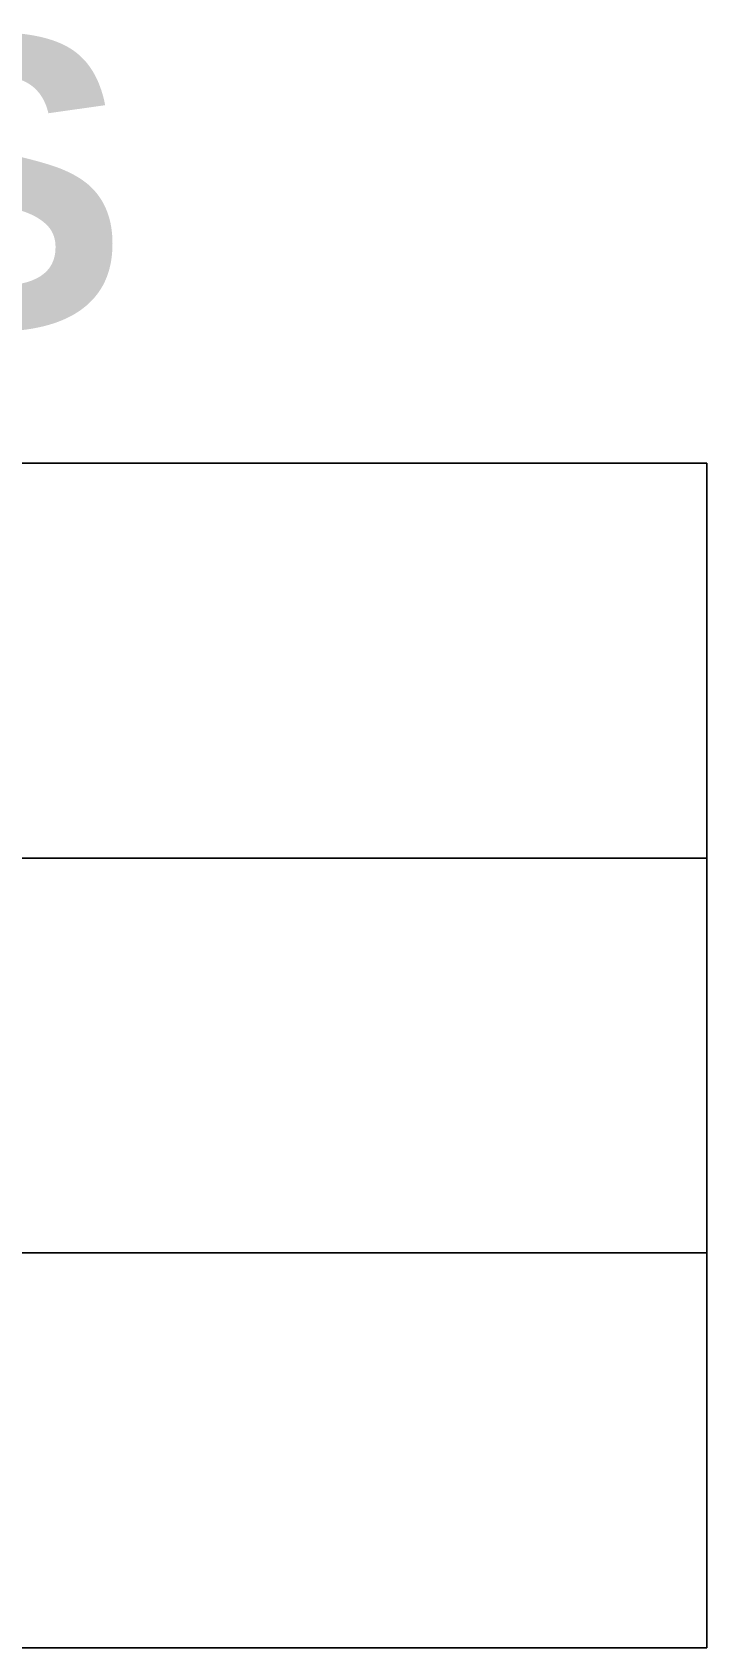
# Model space of a CAD drawing. Header units: inches. Extents: x -19 to 5698, y -728 to 92.
# Drawn here: x 222.684 to 223.032, y 32.468 to 33.301 of the extents above; entities that cross this region are included whole.
import ezdxf

# ---------------------------------------------------------------- set-up
doc = ezdxf.new("R2010")
doc.units = ezdxf.units.IN
doc.header["$MEASUREMENT"] = 0
doc.layers.add('02 _ ARQ _ ZON _ Espacio.3D', color=7, linetype='Continuous')
doc.styles.add('Estilo_Generado_1', font='swisseb.ttf')

msp = doc.modelspace()

# ---------------------------------------------------------------- linework, layer by layer
at = {"layer": '02 _ ARQ _ ZON _ Espacio.3D', "color": 251, "linetype": 'Continuous', "lineweight": 13}
for p, q in [((223.03173, 33.07883), (219.18761, 33.07883)), ((219.18761, 33.07883), (223.03173, 33.07883)), ((223.03173, 32.46812), (223.03173, 33.07883)), ((223.03173, 33.07883), (223.03173, 32.87526)), ((223.03173, 32.87526), (219.18761, 32.87526)), ((219.18761, 32.87526), (223.03173, 32.87526)), ((223.03173, 32.87526), (223.03173, 32.67169)), ((223.03173, 32.67169), (219.18761, 32.67169)), ((219.18761, 32.67169), (223.03173, 32.67169)), ((223.03173, 32.67169), (223.03173, 32.46812)), ((219.18761, 32.46812), (223.03173, 32.46812)), ((223.03173, 32.46812), (219.18761, 32.46812))]:
    msp.add_line(p, q, dxfattribs=at)

# ---------------------------------------------------------------- texts
at = {"layer": '02 _ ARQ _ ZON _ Espacio.3D', "color": 251, "lineweight": 25, "insert": (221.10967, 33.29877), "char_height": 0.15, "attachment_point": 2, "style": 'Estilo_Generado_1'}
msp.add_mtext('\\A1;{\\pqc;\\pt0;\\fSwis721 Ex BT|b1|i0|c0|p34;UNIDAD DE ABASTECIMIENTOS}', dxfattribs=at)

doc.saveas('drawing.dxf')
